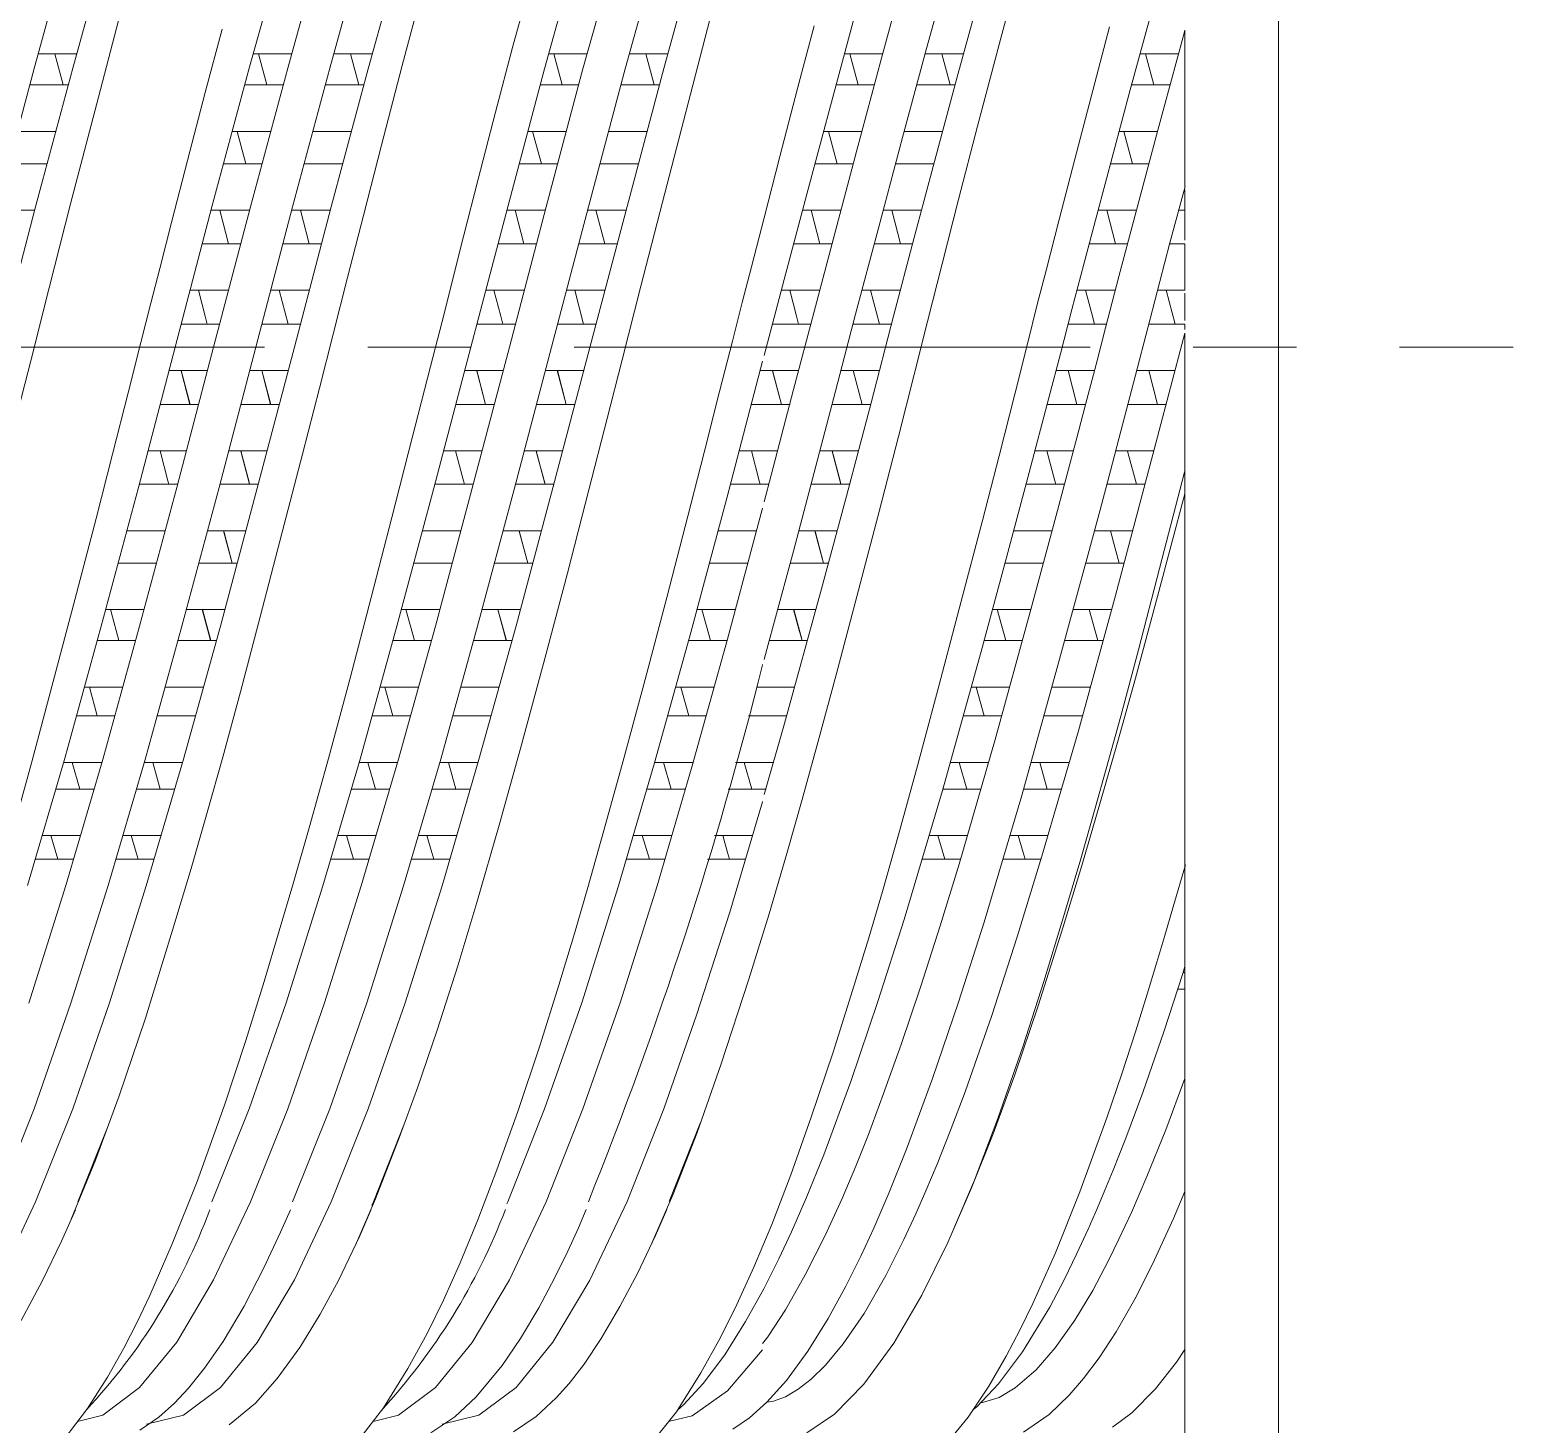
# Model space of a CAD drawing. Header units: millimetres. Extents: x 4229 to 8429, y -1187 to 1783.
# Drawn here: x 6503.78 to 6539.72, y -443.51 to -409.73 of the extents above; entities that cross this region are included whole.
import ezdxf

# ---------------------------------------------------------------- set-up
doc = ezdxf.new("R2010")
doc.units = ezdxf.units.MM
doc.linetypes.add('CENTER', pattern=[2, 1.25, -0.25, 0.25, -0.25])

msp = doc.modelspace()

# ---------------------------------------------------------------- linework, layer by layer
at = {"lineweight": 5}
for p, q in [((6534.037, -341.012), (6534.037, -428.641)), ((6534.037, -428.641), (6534.037, -483.714))]:
    msp.add_line(p, q, dxfattribs=at)
at = {"linetype": 'Continuous', "lineweight": 5}
for p, q in [((6525.505, -410.189), (6526.378, -407.06)), ((6504.78, -407.443), (6503.888, -410.67)), ((6505.715, -407.438), (6504.823, -410.665)), ((6509.991, -407.438), (6509.1, -410.665)), ((6510.922, -407.438), (6510.031, -410.665)), ((6511.945, -407.438), (6511.054, -410.665)), ((6512.88, -407.434), (6511.977, -410.674)), ((6517.157, -407.434), (6516.254, -410.674)), ((6518.088, -407.434), (6517.185, -410.674)), ((6519.111, -407.434), (6518.208, -410.674)), ((6515.481, -410.164), (6516.12, -407.808)), ((6519.935, -407.792), (6519.143, -410.67)), ((6525.019, -408.223), (6524.416, -410.421)), ((6527.822, -407.998), (6527.264, -410.091)), ((6513.363, -408.493), (6512.801, -410.599)), ((6526.895, -408.525), (6526.268, -410.812)), ((6523.235, -411.365), (6523.822, -409.197)), ((6505.933, -409.509), (6505.395, -411.549)), ((6508.035, -411.254), (6508.442, -409.721)), ((6520.258, -409.484), (6519.731, -411.509)), ((6522.385, -411.156), (6522.782, -409.639)), ((6529.534, -411.202), (6529.944, -409.66)), ((6530.445, -411.184), (6530.919, -409.452)), ((6531.768, -409.741), (6531.724, -409.902)), ((6531.768, -413.526), (6531.768, -409.738)), ((6527.264, -410.091), (6526.744, -412.07)), ((6531.724, -409.902), (6531.11, -412.161)), ((6503.982, -410.318), (6504.915, -410.318)), ((6504.389, -410.318), (6504.593, -411.068)), ((6509.19, -410.318), (6510.117, -410.318)), ((6509.525, -411.068), (6509.32, -410.318)), ((6511.142, -410.318), (6512.075, -410.318)), ((6511.549, -410.318), (6511.753, -411.068)), ((6515.067, -411.731), (6515.481, -410.164)), ((6516.35, -410.318), (6517.276, -410.318)), ((6516.684, -411.068), (6516.479, -410.318)), ((6518.302, -410.318), (6519.235, -410.318)), ((6518.709, -410.318), (6518.912, -411.068)), ((6523.518, -410.318), (6524.444, -410.318)), ((6523.853, -411.068), (6523.647, -410.318)), ((6524.416, -410.421), (6523.812, -412.683)), ((6524.928, -412.34), (6525.505, -410.189)), ((6525.47, -410.318), (6526.403, -410.318)), ((6525.877, -410.318), (6526.081, -411.068)), ((6530.682, -410.318), (6531.611, -410.318)), ((6531.015, -411.068), (6530.81, -410.318)), ((6503.888, -410.67), (6502.997, -414.012)), ((6504.823, -410.665), (6503.92, -414.022)), ((6509.1, -410.665), (6508.197, -414.022)), ((6510.031, -410.665), (6509.128, -414.022)), ((6511.054, -410.665), (6510.151, -414.022)), ((6511.977, -410.674), (6511.086, -414.017)), ((6512.801, -410.599), (6512.3, -412.523)), ((6516.254, -410.674), (6515.363, -414.017)), ((6517.185, -410.674), (6516.294, -414.017)), ((6518.208, -410.674), (6517.317, -414.017)), ((6519.143, -410.67), (6518.252, -414.012)), ((6526.268, -410.812), (6525.698, -412.924)), ((6504.711, -411.068), (6503.781, -411.068)), ((6509.916, -411.068), (6508.987, -411.068)), ((6511.871, -411.068), (6510.941, -411.068)), ((6517.075, -411.068), (6516.147, -411.068)), ((6519.03, -411.068), (6518.101, -411.068)), ((6521.957, -412.8), (6522.385, -411.156)), ((6524.244, -411.068), (6523.315, -411.068)), ((6526.199, -411.068), (6525.269, -411.068)), ((6529.098, -412.863), (6529.534, -411.202)), ((6530.035, -412.703), (6530.445, -411.184)), ((6531.407, -411.068), (6530.477, -411.068)), ((6505.395, -411.549), (6504.771, -413.952)), ((6507.603, -412.902), (6508.035, -411.254)), ((6519.731, -411.509), (6519.112, -413.906)), ((6522.641, -413.59), (6523.235, -411.365)), ((6514.648, -413.349), (6515.067, -411.731)), ((6503.479, -412.193), (6504.407, -412.193)), ((6508.686, -412.193), (6509.615, -412.193)), ((6508.804, -412.193), (6509.017, -412.978)), ((6510.64, -412.193), (6511.567, -412.193)), ((6515.845, -412.193), (6516.775, -412.193)), ((6515.963, -412.193), (6516.176, -412.978)), ((6517.799, -412.193), (6518.727, -412.193)), ((6523.014, -412.193), (6523.943, -412.193)), ((6523.132, -412.193), (6523.344, -412.978)), ((6524.967, -412.193), (6525.895, -412.193)), ((6526.744, -412.07), (6526.285, -413.844)), ((6530.173, -412.193), (6531.102, -412.193)), ((6530.292, -412.193), (6530.501, -412.978)), ((6531.11, -412.161), (6530.592, -414.102)), ((6512.3, -412.523), (6511.866, -414.229)), ((6524.342, -414.541), (6524.928, -412.34)), ((6504.195, -412.978), (6503.27, -412.978)), ((6507.224, -414.365), (6507.603, -412.902)), ((6509.406, -412.978), (6508.476, -412.978)), ((6511.356, -412.978), (6510.431, -412.978)), ((6516.565, -412.978), (6515.636, -412.978)), ((6518.515, -412.978), (6517.59, -412.978)), ((6521.572, -414.291), (6521.957, -412.8)), ((6523.734, -412.978), (6522.804, -412.978)), ((6523.812, -412.683), (6523.261, -414.758)), ((6525.684, -412.978), (6524.758, -412.978)), ((6525.698, -412.924), (6525.2, -414.796)), ((6528.712, -414.356), (6529.098, -412.863)), ((6529.63, -414.22), (6530.035, -412.703)), ((6530.892, -412.978), (6529.961, -412.978)), ((6531.768, -412.978), (6531.768, -413.415)), ((6514.302, -414.709), (6514.648, -413.349)), ((6522.061, -415.777), (6522.641, -413.59)), ((6531.405, -414.896), (6531.77, -413.526)), ((6531.768, -413.612), (6531.768, -414.104)), ((6503.92, -414.022), (6503.029, -417.422)), ((6504.771, -413.952), (6504.252, -415.982)), ((6508.197, -414.022), (6507.306, -417.422)), ((6509.128, -414.022), (6508.237, -417.422)), ((6510.151, -414.022), (6509.26, -417.422)), ((6511.086, -414.017), (6510.195, -417.417)), ((6515.363, -414.017), (6514.471, -417.417)), ((6516.294, -414.017), (6515.402, -417.417)), ((6517.317, -414.017), (6516.425, -417.417)), ((6518.252, -414.012), (6517.349, -417.427)), ((6519.112, -413.906), (6518.588, -415.943)), ((6526.285, -413.844), (6525.885, -415.401)), ((6502.971, -414.104), (6503.896, -414.104)), ((6506.93, -415.513), (6507.224, -414.365)), ((6508.177, -414.104), (6509.107, -414.104)), ((6508.595, -414.913), (6508.384, -414.104)), ((6510.131, -414.104), (6511.057, -414.104)), ((6510.553, -414.913), (6510.34, -414.104)), ((6511.866, -414.229), (6511.483, -415.734)), ((6515.336, -414.104), (6516.266, -414.104)), ((6515.754, -414.913), (6515.543, -414.104)), ((6517.29, -414.104), (6518.216, -414.104)), ((6517.712, -414.913), (6517.499, -414.104)), ((6521.268, -415.471), (6521.572, -414.291)), ((6522.505, -414.104), (6523.435, -414.104)), ((6522.923, -414.913), (6522.711, -414.104)), ((6524.459, -414.104), (6525.385, -414.104)), ((6524.881, -414.913), (6524.667, -414.104)), ((6528.411, -415.529), (6528.712, -414.356)), ((6529.317, -415.407), (6529.63, -414.22)), ((6529.661, -414.104), (6530.591, -414.104)), ((6530.089, -414.913), (6529.875, -414.104)), ((6530.592, -414.102), (6530.169, -415.707)), ((6531.616, -414.104), (6531.768, -414.104)), ((6531.768, -414.83), (6531.768, -414.104)), ((6531.768, -414.179), (6531.768, -414.425)), ((6514.034, -415.763), (6514.302, -414.709)), ((6523.261, -414.758), (6522.777, -416.589)), ((6523.791, -416.624), (6524.342, -414.541)), ((6525.2, -414.796), (6524.709, -416.673)), ((6508.893, -414.913), (6507.962, -414.913)), ((6510.842, -414.913), (6509.916, -414.913)), ((6516.052, -414.913), (6515.121, -414.913)), ((6518.001, -414.913), (6517.075, -414.913)), ((6523.22, -414.913), (6522.29, -414.913)), ((6525.17, -414.913), (6524.244, -414.913)), ((6530.378, -414.913), (6529.447, -414.913)), ((6530.915, -416.767), (6531.405, -414.896)), ((6531.768, -414.913), (6531.401, -414.913)), ((6531.768, -414.913), (6531.768, -416.038)), ((6506.715, -416.358), (6506.93, -415.513)), ((6521.045, -416.338), (6521.268, -415.471)), ((6525.885, -415.401), (6525.53, -416.802)), ((6529.03, -416.504), (6529.317, -415.407)), ((6511.483, -415.734), (6511.134, -417.103)), ((6513.826, -416.578), (6514.034, -415.763)), ((6521.574, -417.621), (6522.061, -415.777)), ((6528.192, -416.389), (6528.411, -415.529)), ((6530.169, -415.707), (6529.845, -416.948)), ((6504.252, -415.982), (6503.806, -417.751)), ((6507.664, -416.038), (6508.595, -416.038)), ((6507.867, -416.038), (6508.032, -416.671)), ((6509.618, -416.038), (6510.547, -416.038)), ((6509.826, -416.038), (6510.04, -416.859)), ((6514.823, -416.038), (6515.754, -416.038)), ((6515.026, -416.038), (6515.191, -416.671)), ((6516.778, -416.038), (6517.707, -416.038)), ((6516.985, -416.038), (6517.199, -416.859)), ((6518.588, -415.943), (6518.133, -417.723)), ((6521.992, -416.038), (6522.923, -416.038)), ((6522.194, -416.038), (6522.36, -416.671)), ((6523.946, -416.038), (6524.875, -416.038)), ((6524.153, -416.038), (6524.368, -416.859)), ((6529.151, -416.038), (6530.082, -416.038)), ((6529.362, -416.038), (6529.504, -416.584)), ((6531.106, -416.038), (6531.768, -416.038)), ((6531.314, -416.038), (6531.53, -416.859)), ((6531.768, -416.776), (6531.768, -416.114)), ((6506.475, -417.306), (6506.715, -416.358)), ((6513.491, -417.888), (6513.826, -416.578)), ((6520.804, -417.277), (6521.045, -416.338)), ((6522.777, -416.589), (6522.288, -418.449)), ((6527.953, -417.336), (6528.192, -416.389)), ((6528.75, -417.583), (6529.03, -416.504)), ((6529.504, -416.584), (6529.576, -416.859)), ((6508.378, -416.859), (6507.448, -416.859)), ((6508.032, -416.671), (6508.082, -416.859)), ((6510.333, -416.859), (6509.402, -416.859)), ((6515.538, -416.859), (6514.607, -416.859)), ((6515.191, -416.671), (6515.241, -416.859)), ((6517.492, -416.859), (6516.561, -416.859)), ((6522.706, -416.859), (6521.775, -416.859)), ((6522.36, -416.671), (6522.41, -416.859)), ((6523.3, -418.489), (6523.791, -416.624)), ((6524.66, -416.859), (6523.729, -416.859)), ((6524.709, -416.673), (6524.164, -418.771)), ((6525.53, -416.802), (6525.207, -418.086)), ((6529.868, -416.859), (6528.937, -416.859)), ((6529.845, -416.948), (6529.614, -417.84)), ((6530.521, -418.284), (6530.915, -416.767)), ((6531.768, -416.859), (6530.891, -416.859)), ((6531.768, -416.859), (6531.768, -416.991)), ((6506.167, -418.53), (6506.475, -417.306)), ((6511.134, -417.103), (6510.798, -418.417)), ((6520.494, -418.493), (6520.804, -417.277)), ((6531.736, -417.204), (6531.106, -419.593)), ((6531.768, -417.083), (6531.736, -417.204)), ((6531.768, -420.953), (6531.768, -417.082)), ((6507.306, -417.422), (6506.414, -420.823)), ((6508.237, -417.422), (6507.345, -420.823)), ((6509.26, -417.422), (6508.368, -420.823)), ((6510.195, -417.417), (6509.292, -420.832)), ((6514.471, -417.417), (6513.568, -420.832)), ((6515.402, -417.417), (6514.499, -420.832)), ((6516.425, -417.417), (6515.522, -420.832)), ((6517.349, -417.427), (6516.457, -420.828)), ((6527.644, -418.562), (6527.953, -417.336)), ((6528.473, -418.645), (6528.75, -417.583)), ((6503.806, -417.751), (6503.439, -419.196)), ((6507.159, -417.985), (6508.09, -417.985)), ((6507.209, -417.762), (6507.209, -417.76)), ((6507.209, -417.985), (6508.082, -417.985)), ((6507.459, -418.028), (6507.447, -417.985)), ((6507.666, -418.806), (6507.451, -417.985)), ((6507.664, -418.806), (6507.459, -418.028)), ((6509.105, -417.985), (6510.04, -417.985)), ((6509.113, -417.985), (6510.044, -417.985)), ((6509.618, -418.806), (6509.401, -417.985)), ((6509.62, -418.806), (6509.405, -417.985)), ((6513.047, -419.62), (6513.491, -417.888)), ((6514.318, -417.985), (6515.249, -417.985)), ((6514.369, -417.762), (6514.369, -417.76)), ((6514.369, -417.985), (6515.241, -417.985)), ((6514.618, -418.028), (6514.606, -417.985)), ((6514.825, -418.806), (6514.61, -417.985)), ((6514.823, -418.806), (6514.618, -418.028)), ((6516.265, -417.985), (6517.199, -417.985)), ((6516.272, -417.985), (6517.203, -417.985)), ((6516.778, -418.806), (6516.561, -417.985)), ((6516.779, -418.806), (6516.565, -417.985)), ((6518.133, -417.723), (6517.769, -419.146)), ((6521.537, -417.762), (6520.669, -421.075)), ((6521.487, -417.985), (6522.418, -417.985)), ((6521.537, -417.762), (6521.537, -417.76)), ((6521.537, -417.985), (6522.41, -417.985)), ((6521.786, -418.028), (6521.775, -417.985)), ((6521.993, -418.806), (6521.779, -417.985)), ((6521.992, -418.806), (6521.786, -418.028)), ((6523.433, -417.985), (6524.368, -417.985)), ((6523.441, -417.985), (6524.372, -417.985)), ((6523.946, -418.806), (6523.729, -417.985)), ((6523.947, -418.806), (6523.733, -417.985)), ((6528.645, -417.985), (6529.576, -417.985)), ((6529.152, -418.806), (6528.937, -417.985)), ((6529.614, -417.84), (6529.392, -418.691)), ((6530.599, -417.985), (6531.53, -417.985)), ((6531.106, -418.806), (6530.891, -417.985)), ((6525.207, -418.086), (6524.825, -419.586)), ((6530.216, -419.452), (6530.521, -418.284)), ((6505.789, -420.012), (6506.167, -418.53)), ((6510.798, -418.417), (6510.389, -420.009)), ((6520.119, -419.968), (6520.494, -418.493)), ((6522.288, -418.449), (6521.746, -420.517)), ((6522.825, -420.305), (6523.3, -418.489)), ((6527.264, -420.053), (6527.644, -418.562)), ((6527.996, -420.46), (6528.473, -418.645)), ((6529.392, -418.691), (6529.15, -419.613)), ((6507.876, -418.806), (6506.945, -418.806)), ((6507.866, -418.806), (6507.209, -418.806)), ((6509.827, -418.806), (6508.89, -418.806)), ((6509.828, -418.806), (6508.899, -418.806)), ((6515.035, -418.806), (6514.104, -418.806)), ((6515.026, -418.806), (6514.369, -418.806)), ((6516.986, -418.806), (6516.049, -418.806)), ((6516.987, -418.806), (6516.058, -418.806)), ((6522.204, -418.806), (6521.273, -418.806)), ((6522.194, -418.806), (6521.537, -418.806)), ((6524.154, -418.806), (6523.217, -418.806)), ((6524.155, -418.806), (6523.227, -418.806)), ((6524.164, -418.771), (6523.567, -421.032)), ((6529.362, -418.806), (6528.431, -418.806)), ((6531.313, -418.806), (6530.385, -418.806)), ((6517.769, -419.146), (6517.329, -420.875)), ((6529.962, -420.416), (6530.216, -419.452)), ((6512.552, -421.543), (6513.047, -419.62)), ((6524.825, -419.586), (6524.359, -421.399)), ((6529.15, -419.613), (6528.618, -421.62)), ((6531.106, -419.593), (6530.556, -421.664)), ((6505.389, -421.567), (6505.789, -420.012)), ((6506.649, -419.932), (6507.58, -419.932)), ((6506.938, -419.932), (6507.129, -420.655)), ((6507.209, -419.932), (6507.572, -419.932)), ((6508.595, -419.932), (6509.53, -419.932)), ((6508.604, -419.932), (6509.53, -419.932)), ((6508.892, -419.932), (6508.902, -419.971)), ((6508.893, -419.932), (6509.094, -420.69)), ((6508.902, -419.971), (6509.107, -420.741)), ((6510.389, -420.009), (6509.899, -421.903)), ((6513.808, -419.932), (6514.739, -419.932)), ((6514.097, -419.932), (6514.288, -420.655)), ((6514.369, -419.932), (6514.731, -419.932)), ((6515.754, -419.932), (6516.689, -419.932)), ((6515.763, -419.932), (6516.689, -419.932)), ((6516.051, -419.932), (6516.061, -419.971)), ((6516.052, -419.932), (6516.253, -420.69)), ((6516.061, -419.971), (6516.266, -420.741)), ((6519.726, -421.516), (6520.119, -419.968)), ((6520.977, -419.932), (6521.908, -419.932)), ((6521.265, -419.932), (6521.456, -420.655)), ((6521.537, -419.932), (6521.899, -419.932)), ((6522.923, -419.932), (6523.857, -419.932)), ((6522.931, -419.932), (6523.858, -419.932)), ((6523.219, -419.932), (6523.23, -419.971)), ((6523.221, -419.932), (6523.421, -420.69)), ((6523.23, -419.971), (6523.434, -420.741)), ((6526.861, -421.621), (6527.264, -420.053)), ((6528.135, -419.932), (6529.066, -419.932)), ((6528.424, -419.932), (6528.615, -420.655)), ((6530.09, -419.932), (6531.016, -419.932)), ((6530.378, -419.932), (6530.388, -419.971)), ((6530.388, -419.971), (6530.593, -420.741)), ((6521.746, -420.517), (6521.573, -421.167)), ((6522.285, -422.361), (6522.825, -420.305)), ((6527.447, -422.518), (6527.996, -420.46)), ((6529.712, -421.359), (6529.962, -420.416)), ((6531.761, -420.447), (6531.156, -422.785)), ((6531.768, -420.421), (6531.761, -420.447)), ((6531.768, -420.422), (6531.768, -430.005)), ((6506.414, -420.823), (6505.511, -424.179)), ((6507.365, -420.741), (6506.435, -420.741)), ((6507.345, -420.823), (6506.442, -424.179)), ((6507.129, -420.655), (6507.152, -420.741)), ((6507.359, -420.741), (6507.209, -420.741)), ((6508.368, -420.823), (6507.465, -424.179)), ((6509.316, -420.741), (6508.383, -420.741)), ((6509.315, -420.741), (6508.39, -420.741)), ((6509.292, -420.832), (6508.4, -424.175)), ((6509.094, -420.69), (6509.107, -420.741)), ((6513.568, -420.832), (6512.677, -424.175)), ((6514.524, -420.741), (6513.595, -420.741)), ((6514.499, -420.832), (6513.608, -424.175)), ((6514.288, -420.655), (6514.311, -420.741)), ((6514.518, -420.741), (6514.369, -420.741)), ((6515.522, -420.832), (6514.631, -424.175)), ((6516.475, -420.741), (6515.542, -420.741)), ((6516.474, -420.741), (6515.549, -420.741)), ((6516.457, -420.828), (6515.566, -424.17)), ((6516.253, -420.69), (6516.266, -420.741)), ((6517.329, -420.875), (6516.81, -422.896)), ((6521.693, -420.741), (6520.763, -420.741)), ((6521.456, -420.655), (6521.479, -420.741)), ((6521.686, -420.741), (6521.537, -420.741)), ((6523.644, -420.741), (6522.71, -420.741)), ((6523.643, -420.741), (6522.717, -420.741)), ((6523.421, -420.69), (6523.435, -420.741)), ((6528.851, -420.741), (6527.921, -420.741)), ((6528.615, -420.655), (6528.637, -420.741)), ((6530.801, -420.741), (6529.876, -420.741)), ((6520.669, -421.075), (6519.798, -424.332)), ((6523.567, -421.032), (6522.965, -423.275)), ((6531.101, -423.459), (6531.763, -420.972)), ((6531.763, -420.972), (6531.769, -420.952)), ((6504.876, -423.537), (6505.389, -421.567)), ((6507.209, -421.316), (6507.209, -421.316)), ((6512.05, -423.488), (6512.552, -421.543)), ((6514.369, -421.316), (6514.369, -421.316)), ((6519.219, -423.482), (6519.726, -421.516)), ((6521.537, -421.316), (6520.686, -424.49)), ((6521.537, -421.316), (6521.537, -421.316)), ((6524.359, -421.399), (6523.819, -423.461)), ((6526.343, -423.606), (6526.861, -421.621)), ((6528.618, -421.62), (6528.038, -423.772)), ((6529.423, -422.438), (6529.712, -421.359)), ((6506.135, -421.866), (6507.066, -421.866)), ((6508.087, -421.866), (6509.015, -421.866)), ((6508.09, -421.866), (6509.016, -421.866)), ((6508.582, -422.263), (6508.476, -421.866)), ((6508.488, -421.911), (6508.476, -421.866)), ((6508.686, -422.651), (6508.488, -421.911)), ((6509.899, -421.903), (6509.366, -423.953)), ((6513.294, -421.866), (6514.225, -421.866)), ((6515.246, -421.866), (6516.175, -421.866)), ((6515.249, -421.866), (6516.175, -421.866)), ((6515.647, -421.911), (6515.635, -421.866)), ((6515.741, -422.263), (6515.635, -421.866)), ((6515.845, -422.651), (6515.647, -421.911)), ((6520.463, -421.866), (6521.393, -421.866)), ((6522.415, -421.866), (6523.343, -421.866)), ((6522.418, -421.866), (6523.343, -421.866)), ((6522.909, -422.263), (6522.803, -421.866)), ((6522.816, -421.911), (6522.804, -421.866)), ((6523.014, -422.651), (6522.816, -421.911)), ((6527.621, -421.866), (6528.552, -421.866)), ((6529.576, -421.866), (6530.502, -421.866)), ((6530.068, -422.263), (6529.962, -421.866)), ((6530.556, -421.664), (6530.083, -423.434)), ((6508.687, -422.651), (6508.582, -422.263)), ((6515.846, -422.651), (6515.741, -422.263)), ((6523.015, -422.651), (6522.909, -422.263)), ((6530.173, -422.651), (6530.068, -422.263)), ((6506.854, -422.651), (6505.925, -422.651)), ((6508.805, -422.651), (6507.879, -422.651)), ((6508.806, -422.651), (6507.88, -422.651)), ((6514.013, -422.651), (6513.084, -422.651)), ((6515.964, -422.651), (6515.038, -422.651)), ((6515.965, -422.651), (6515.039, -422.651)), ((6521.182, -422.651), (6520.253, -422.651)), ((6521.673, -424.626), (6522.285, -422.361)), ((6523.132, -422.651), (6522.206, -422.651)), ((6523.134, -422.651), (6522.207, -422.651)), ((6526.83, -424.796), (6527.447, -422.518)), ((6528.34, -422.651), (6527.411, -422.651)), ((6529.096, -423.649), (6529.423, -422.438)), ((6530.292, -422.651), (6529.365, -422.651)), ((6516.81, -422.896), (6516.287, -424.875)), ((6531.156, -422.785), (6530.644, -424.748)), ((6522.965, -423.275), (6522.07, -426.535)), ((6504.352, -425.52), (6504.876, -423.537)), ((6505.62, -423.777), (6506.55, -423.777)), ((6505.753, -423.835), (6505.738, -423.777)), ((6507.575, -423.777), (6508.499, -423.777)), ((6507.576, -423.777), (6508.504, -423.777)), ((6507.962, -423.777), (6508.089, -424.254)), ((6507.966, -423.777), (6508.171, -424.526)), ((6511.541, -425.44), (6512.05, -423.488)), ((6512.779, -423.777), (6513.71, -423.777)), ((6512.912, -423.835), (6512.897, -423.777)), ((6514.734, -423.777), (6515.658, -423.777)), ((6514.735, -423.777), (6515.663, -423.777)), ((6515.121, -423.777), (6515.248, -424.254)), ((6515.125, -423.777), (6515.33, -424.526)), ((6518.693, -425.471), (6519.219, -423.482)), ((6519.948, -423.777), (6520.878, -423.777)), ((6520.081, -423.835), (6520.065, -423.777)), ((6521.903, -423.777), (6522.831, -423.777)), ((6521.903, -423.777), (6522.827, -423.777)), ((6522.289, -423.777), (6522.417, -424.254)), ((6522.294, -423.777), (6522.498, -424.526)), ((6523.819, -423.461), (6523.315, -425.357)), ((6525.816, -425.603), (6526.343, -423.606)), ((6527.106, -423.777), (6528.036, -423.777)), ((6528.038, -423.772), (6527.168, -426.927)), ((6527.239, -423.835), (6527.224, -423.777)), ((6528.733, -424.981), (6529.096, -423.649)), ((6529.061, -423.777), (6529.989, -423.777)), ((6530.083, -423.434), (6529.187, -426.712)), ((6529.452, -423.777), (6529.656, -424.526)), ((6530.567, -425.441), (6531.101, -423.459)), ((6505.943, -424.526), (6505.753, -423.835)), ((6509.366, -423.953), (6508.887, -425.772)), ((6513.102, -424.526), (6512.912, -423.835)), ((6520.271, -424.526), (6520.081, -423.835)), ((6527.429, -424.526), (6527.239, -423.835)), ((6505.511, -424.179), (6504.62, -427.406)), ((6506.442, -424.179), (6505.551, -427.406)), ((6507.465, -424.179), (6506.574, -427.406)), ((6508.4, -424.175), (6507.509, -427.402)), ((6508.089, -424.254), (6508.163, -424.526)), ((6512.677, -424.175), (6511.786, -427.402)), ((6513.608, -424.175), (6512.717, -427.402)), ((6514.631, -424.175), (6513.74, -427.402)), ((6515.566, -424.17), (6514.663, -427.411)), ((6515.248, -424.254), (6515.323, -424.526)), ((6519.798, -424.332), (6518.918, -427.488)), ((6520.686, -424.49), (6519.827, -427.564)), ((6522.417, -424.254), (6522.491, -424.526)), ((6506.344, -424.526), (6505.417, -424.526)), ((6508.299, -424.526), (6507.371, -424.526)), ((6508.293, -424.526), (6507.373, -424.526)), ((6513.503, -424.526), (6512.576, -424.526)), ((6515.458, -424.526), (6514.53, -424.526)), ((6515.453, -424.526), (6514.532, -424.526)), ((6520.671, -424.526), (6519.745, -424.526)), ((6521.573, -424.988), (6521.673, -424.626)), ((6522.626, -424.526), (6521.699, -424.526)), ((6522.621, -424.526), (6521.7, -424.526)), ((6525.897, -428.156), (6526.83, -424.796)), ((6527.83, -424.526), (6526.903, -424.526)), ((6529.785, -424.526), (6528.857, -424.526)), ((6530.644, -424.748), (6530.213, -426.361)), ((6507.209, -425.117), (6507.209, -425.107)), ((6514.369, -425.117), (6514.369, -425.107)), ((6516.287, -424.875), (6515.672, -427.139)), ((6521.537, -425.117), (6521.537, -425.107)), ((6527.815, -428.282), (6528.733, -424.981)), ((6503.831, -427.465), (6504.352, -425.52)), ((6511.02, -427.38), (6511.541, -425.44)), ((6518.161, -427.437), (6518.693, -425.471)), ((6523.315, -425.357), (6522.874, -426.993)), ((6530.136, -426.994), (6530.567, -425.441)), ((6505.106, -425.652), (6506.033, -425.652)), ((6505.227, -425.652), (6505.419, -426.354)), ((6507.061, -425.652), (6507.991, -425.652)), ((6507.209, -425.652), (6507.984, -425.652)), ((6508.887, -425.772), (6508.457, -427.349)), ((6512.265, -425.652), (6513.193, -425.652)), ((6512.386, -425.652), (6512.579, -426.354)), ((6514.22, -425.652), (6515.15, -425.652)), ((6514.369, -425.652), (6515.144, -425.652)), ((6519.434, -425.652), (6520.361, -425.652)), ((6519.555, -425.652), (6519.747, -426.354)), ((6521.388, -425.652), (6522.319, -425.652)), ((6521.537, -425.652), (6522.312, -425.652)), ((6525.291, -427.559), (6525.816, -425.603)), ((6526.592, -425.652), (6527.519, -425.652)), ((6526.713, -425.652), (6526.905, -426.354)), ((6528.547, -425.652), (6529.477, -425.652)), ((6505.84, -426.354), (6504.911, -426.354)), ((6507.799, -426.354), (6506.865, -426.354)), ((6507.791, -426.354), (6507.209, -426.354)), ((6512.999, -426.354), (6512.07, -426.354)), ((6514.958, -426.354), (6514.025, -426.354)), ((6514.951, -426.354), (6514.369, -426.354)), ((6520.168, -426.354), (6519.239, -426.354)), ((6522.127, -426.354), (6521.193, -426.354)), ((6522.119, -426.354), (6521.537, -426.354)), ((6522.07, -426.535), (6521.576, -428.256)), ((6527.326, -426.354), (6526.397, -426.354)), ((6529.285, -426.354), (6528.351, -426.354)), ((6530.213, -426.361), (6529.863, -427.637)), ((6522.874, -426.993), (6522.493, -428.38)), ((6527.168, -426.927), (6526.296, -429.944)), ((6529.187, -426.712), (6528.304, -429.75)), ((6529.71, -428.483), (6530.136, -426.994)), ((6508.457, -427.349), (6508.081, -428.69)), ((6515.672, -427.139), (6515.151, -428.998)), ((6503.372, -429.135), (6503.831, -427.465)), ((6504.62, -427.406), (6503.728, -430.463)), ((6504.599, -427.48), (6505.522, -427.48)), ((6505.551, -427.406), (6504.659, -430.463)), ((6504.997, -428.123), (6504.811, -427.48)), ((6506.574, -427.406), (6505.683, -430.463)), ((6506.552, -427.48), (6507.478, -427.48)), ((6507.509, -427.402), (6506.606, -430.471)), ((6506.945, -428.123), (6506.764, -427.48)), ((6507.209, -427.48), (6507.471, -427.48)), ((6510.551, -429.065), (6511.02, -427.38)), ((6511.786, -427.402), (6510.883, -430.471)), ((6511.758, -427.48), (6512.681, -427.48)), ((6512.717, -427.402), (6511.814, -430.471)), ((6512.156, -428.123), (6511.97, -427.48)), ((6513.74, -427.402), (6512.837, -430.471)), ((6513.711, -427.48), (6514.637, -427.48)), ((6514.663, -427.411), (6513.772, -430.467)), ((6514.104, -428.123), (6513.923, -427.48)), ((6514.369, -427.48), (6514.63, -427.48)), ((6517.691, -429.132), (6518.161, -427.437)), ((6518.918, -427.488), (6518.048, -430.467)), ((6518.926, -427.48), (6519.85, -427.48)), ((6519.827, -427.564), (6518.979, -430.467)), ((6519.324, -428.123), (6519.139, -427.48)), ((6520.88, -427.48), (6521.806, -427.48)), ((6521.272, -428.123), (6521.091, -427.48)), ((6521.537, -427.48), (6521.799, -427.48)), ((6524.83, -429.234), (6525.291, -427.559)), ((6526.085, -427.48), (6527.008, -427.48)), ((6526.482, -428.123), (6526.297, -427.48)), ((6528.038, -427.48), (6528.964, -427.48)), ((6528.43, -428.123), (6528.249, -427.48)), ((6529.863, -427.637), (6529.596, -428.587)), ((6505.336, -428.123), (6504.42, -428.123)), ((6507.291, -428.123), (6506.373, -428.123)), ((6507.287, -428.123), (6507.209, -428.123)), ((6507.209, -428.425), (6507.209, -428.434)), ((6512.496, -428.123), (6511.579, -428.123)), ((6514.45, -428.123), (6513.532, -428.123)), ((6514.446, -428.123), (6514.369, -428.123)), ((6514.369, -428.425), (6514.369, -428.434)), ((6519.664, -428.123), (6518.748, -428.123)), ((6521.619, -428.123), (6520.701, -428.123)), ((6521.537, -428.434), (6520.739, -431.11)), ((6521.614, -428.123), (6521.537, -428.123)), ((6521.537, -428.425), (6521.537, -428.434)), ((6522.493, -428.38), (6522.123, -429.686)), ((6524.969, -431.28), (6525.897, -428.156)), ((6526.822, -428.123), (6525.906, -428.123)), ((6526.902, -431.351), (6527.815, -428.282)), ((6528.777, -428.123), (6527.859, -428.123)), ((6508.081, -428.69), (6507.69, -430.046)), ((6529.596, -428.587), (6529.244, -429.812)), ((6529.269, -429.976), (6529.71, -428.483)), ((6510.156, -430.446), (6510.551, -429.065)), ((6515.151, -428.998), (6514.61, -430.876)), ((6517.3, -430.511), (6517.691, -429.132)), ((6531.768, -429.043), (6531.768, -432.425)), ((6504.087, -429.249), (6505.011, -429.249)), ((6504.295, -429.249), (6504.466, -429.823)), ((6506.041, -429.249), (6506.964, -429.249)), ((6506.242, -429.249), (6506.36, -429.663)), ((6511.246, -429.249), (6512.17, -429.249)), ((6511.454, -429.249), (6511.625, -429.823)), ((6513.201, -429.249), (6514.123, -429.249)), ((6513.401, -429.249), (6513.52, -429.663)), ((6518.414, -429.249), (6519.339, -429.249)), ((6518.622, -429.249), (6518.793, -429.823)), ((6520.369, -429.249), (6521.292, -429.249)), ((6520.57, -429.249), (6520.688, -429.663)), ((6524.439, -430.603), (6524.83, -429.234)), ((6525.572, -429.249), (6526.497, -429.249)), ((6525.78, -429.249), (6525.952, -429.823)), ((6527.527, -429.249), (6528.45, -429.249)), ((6527.728, -429.249), (6527.846, -429.663)), ((6504.845, -429.823), (6503.916, -429.823)), ((6506.796, -429.823), (6505.87, -429.823)), ((6506.36, -429.663), (6506.409, -429.823)), ((6512.005, -429.823), (6511.075, -429.823)), ((6513.955, -429.823), (6513.03, -429.823)), ((6513.52, -429.663), (6513.568, -429.823)), ((6519.173, -429.823), (6518.244, -429.823)), ((6521.123, -429.823), (6520.198, -429.823)), ((6520.688, -429.663), (6520.736, -429.823)), ((6522.123, -429.686), (6521.693, -431.145)), ((6526.331, -429.823), (6525.402, -429.823)), ((6528.282, -429.823), (6527.356, -429.823)), ((6528.304, -429.75), (6527.704, -431.702)), ((6527.846, -429.663), (6527.895, -429.823)), ((6529.244, -429.812), (6528.827, -431.222)), ((6507.69, -430.046), (6507.244, -431.544)), ((6526.296, -429.944), (6525.839, -431.434)), ((6528.817, -431.461), (6529.269, -429.976)), ((6531.485, -430.981), (6531.782, -429.96)), ((6531.768, -445.131), (6531.768, -429.903)), ((6504.659, -430.463), (6503.757, -433.308)), ((6505.683, -430.463), (6504.78, -433.308)), ((6506.606, -430.471), (6505.715, -433.305)), ((6509.828, -431.562), (6510.156, -430.446)), ((6510.883, -430.471), (6509.991, -433.305)), ((6511.814, -430.471), (6510.922, -433.305)), ((6512.837, -430.471), (6511.945, -433.305)), ((6513.772, -430.467), (6512.88, -433.301)), ((6516.976, -431.627), (6517.3, -430.511)), ((6518.048, -430.467), (6517.157, -433.301)), ((6518.979, -430.467), (6518.088, -433.301)), ((6524.107, -431.728), (6524.439, -430.603)), ((6514.61, -430.876), (6514.149, -432.404)), ((6520.739, -431.11), (6519.935, -433.605)), ((6521.693, -431.145), (6521.205, -432.731)), ((6524.332, -433.274), (6524.969, -431.28)), ((6528.827, -431.222), (6528.348, -432.786)), ((6531.282, -431.67), (6531.485, -430.981)), ((6507.244, -431.544), (6506.582, -433.673)), ((6509.459, -432.788), (6509.828, -431.562)), ((6516.599, -432.878), (6516.976, -431.627)), ((6525.839, -431.434), (6525.369, -432.896)), ((6526.284, -433.283), (6526.902, -431.351)), ((6528.211, -433.372), (6528.817, -431.461)), ((6531.088, -432.315), (6531.282, -431.67)), ((6523.717, -433.007), (6524.107, -431.728)), ((6527.704, -431.702), (6527.088, -433.613)), ((6514.149, -432.404), (6513.65, -433.963)), ((6530.85, -433.096), (6531.088, -432.315)), ((6521.205, -432.731), (6520.534, -434.78)), ((6531.263, -433.984), (6531.715, -432.593)), ((6531.715, -432.593), (6531.768, -432.423)), ((6531.723, -432.568), (6531.768, -432.568)), ((6531.768, -432.517), (6531.768, -432.568)), ((6531.768, -432.89), (6531.768, -432.644)), ((6509.014, -434.218), (6509.459, -432.788)), ((6516.136, -434.344), (6516.599, -432.878)), ((6523.244, -434.495), (6523.717, -433.007)), ((6525.369, -432.896), (6524.891, -434.31)), ((6528.348, -432.786), (6527.849, -434.341)), ((6530.568, -434.002), (6530.85, -433.096)), ((6531.768, -432.973), (6531.592, -432.973)), ((6531.768, -432.973), (6531.768, -434.098)), ((6504.78, -433.308), (6503.888, -435.87)), ((6505.715, -433.305), (6504.823, -435.867)), ((6509.991, -433.305), (6509.1, -435.867)), ((6510.922, -433.305), (6510.031, -435.867)), ((6511.945, -433.305), (6511.054, -435.867)), ((6512.88, -433.301), (6511.977, -435.874)), ((6517.157, -433.301), (6516.254, -435.874)), ((6518.088, -433.301), (6517.185, -435.874)), ((6523.675, -435.204), (6524.332, -433.274)), ((6525.654, -435.134), (6526.284, -433.283)), ((6527.645, -435.045), (6528.211, -433.372)), ((6506.582, -433.673), (6505.95, -435.554)), ((6519.935, -433.605), (6519.143, -435.87)), ((6527.088, -433.613), (6526.444, -435.455)), ((6513.65, -433.963), (6513.176, -435.358)), ((6530.239, -435.021), (6530.568, -434.002)), ((6530.746, -435.473), (6531.263, -433.984)), ((6508.498, -435.783), (6509.014, -434.218)), ((6515.604, -435.931), (6516.136, -434.344)), ((6522.716, -436.075), (6523.244, -434.495)), ((6524.891, -434.31), (6524.461, -435.524)), ((6527.849, -434.341), (6527.236, -436.108)), ((6520.534, -434.78), (6519.942, -436.466)), ((6523.018, -436.983), (6523.675, -435.204)), ((6525.023, -436.851), (6525.654, -435.134)), ((6527.119, -436.478), (6527.645, -435.045)), ((6529.887, -436.062), (6530.239, -435.021)), ((6531.766, -435.137), (6531.303, -436.379)), ((6505.95, -435.554), (6505.372, -437.115)), ((6513.176, -435.358), (6512.735, -436.575)), ((6524.461, -435.524), (6524.098, -436.494)), ((6526.444, -435.455), (6526.083, -436.41)), ((6530.333, -436.583), (6530.746, -435.473)), ((6503.888, -435.87), (6502.997, -438.117)), ((6504.823, -435.867), (6503.92, -438.123)), ((6507.834, -437.63), (6508.498, -435.783)), ((6509.1, -435.867), (6508.197, -438.123)), ((6510.031, -435.867), (6509.128, -438.123)), ((6511.054, -435.867), (6510.151, -438.123)), ((6511.977, -435.874), (6511.086, -438.12)), ((6515.099, -437.345), (6515.604, -435.931)), ((6516.254, -435.874), (6515.363, -438.12)), ((6517.185, -435.874), (6516.294, -438.12)), ((6519.143, -435.87), (6518.252, -438.117)), ((6505.681, -436.281), (6504.943, -438.123)), ((6512.869, -436.204), (6512.109, -438.12)), ((6520.034, -436.204), (6519.275, -438.117)), ((6522.221, -437.468), (6522.716, -436.075)), ((6527.236, -436.108), (6526.667, -437.6)), ((6529.226, -437.878), (6529.887, -436.062)), ((6512.735, -436.575), (6512.16, -438.048)), ((6519.942, -436.466), (6519.373, -437.937)), ((6524.098, -436.494), (6523.795, -437.256)), ((6526.083, -436.41), (6525.765, -437.207)), ((6526.601, -437.782), (6527.119, -436.478)), ((6530.028, -437.359), (6530.333, -436.583)), ((6531.303, -436.379), (6530.848, -437.507)), ((6522.591, -438.035), (6523.018, -436.983)), ((6524.598, -437.911), (6525.023, -436.851)), ((6505.372, -437.115), (6504.789, -438.539)), ((6514.634, -438.559), (6515.099, -437.345)), ((6523.795, -437.256), (6523.464, -438.039)), ((6525.765, -437.207), (6525.491, -437.859)), ((6529.83, -437.84), (6530.028, -437.359)), ((6507.234, -439.143), (6507.834, -437.63)), ((6521.757, -438.671), (6522.221, -437.468)), ((6526.024, -439.104), (6526.601, -437.782)), ((6526.667, -437.6), (6526.171, -438.767)), ((6530.848, -437.507), (6530.47, -438.378)), ((6503.92, -438.123), (6503.029, -440.016)), ((6509.128, -438.123), (6508.237, -440.016)), ((6511.086, -438.12), (6510.195, -440.014)), ((6512.16, -438.048), (6511.67, -439.171)), ((6512.109, -438.12), (6512.066, -438.213)), ((6515.363, -438.12), (6515.34, -438.17)), ((6516.294, -438.12), (6515.402, -440.014)), ((6518.252, -438.117), (6517.349, -440.019)), ((6519.373, -437.937), (6518.851, -439.128)), ((6522.236, -438.848), (6522.591, -438.035)), ((6523.464, -438.039), (6523.055, -438.936)), ((6524.231, -438.758), (6524.598, -437.911)), ((6525.491, -437.859), (6525.248, -438.411)), ((6528.629, -439.359), (6529.226, -437.878)), ((6529.648, -438.271), (6529.83, -437.84)), ((6531.49, -438.529), (6531.764, -437.872)), ((6531.768, -438.057), (6531.768, -439.14)), ((6504.55, -439.078), (6504.888, -438.317)), ((6509.858, -438.858), (6510.095, -438.315)), ((6511.778, -438.946), (6512.042, -438.328)), ((6517.073, -438.75), (6517.262, -438.311)), ((6518.942, -438.938), (6519.219, -438.31)), ((6525.248, -438.411), (6524.959, -439.033)), ((6529.421, -438.786), (6529.648, -438.271)), ((6530.47, -438.378), (6530.17, -439.028)), ((6509.455, -439.718), (6509.858, -438.858)), ((6514.21, -439.597), (6514.634, -438.559)), ((6516.817, -439.314), (6517.073, -438.75)), ((6521.323, -439.706), (6521.757, -438.671)), ((6521.93, -439.504), (6522.236, -438.848)), ((6523.913, -439.443), (6524.231, -438.758)), ((6529.152, -439.372), (6529.421, -438.786)), ((6530.984, -439.629), (6531.49, -438.529)), ((6504.093, -440.028), (6504.55, -439.078)), ((6506.688, -440.392), (6507.234, -439.143)), ((6511.258, -440.03), (6511.778, -438.946)), ((6518.503, -439.857), (6518.942, -438.938)), ((6523.055, -438.936), (6522.571, -439.894)), ((6524.959, -439.033), (6524.522, -439.907)), ((6525.395, -440.386), (6526.024, -439.104)), ((6530.17, -439.028), (6529.924, -439.529)), ((6513.802, -440.508), (6514.21, -439.597)), ((6516.497, -439.968), (6516.817, -439.314)), ((6521.563, -440.233), (6521.93, -439.504)), ((6523.551, -440.168), (6523.913, -439.443)), ((6528.085, -440.584), (6528.629, -439.359)), ((6528.841, -440.011), (6529.152, -439.372)), ((6529.924, -439.529), (6529.533, -440.269)), ((6508.976, -440.648), (6509.455, -439.718)), ((6518.081, -440.657), (6518.503, -439.857)), ((6520.911, -440.612), (6521.323, -439.706)), ((6522.571, -439.894), (6522.09, -440.737)), ((6524.522, -439.907), (6523.997, -440.824)), ((6530.553, -440.48), (6530.984, -439.629)), ((6503.572, -440.995), (6504.093, -440.028)), ((6508.237, -440.016), (6507.345, -441.524)), ((6510.195, -440.014), (6509.292, -441.528)), ((6510.818, -440.845), (6511.258, -440.03)), ((6515.402, -440.014), (6514.499, -441.528)), ((6516.115, -440.688), (6516.497, -439.968)), ((6517.349, -440.019), (6516.457, -441.526)), ((6521.126, -441.024), (6521.563, -440.233)), ((6523.124, -440.948), (6523.551, -440.168)), ((6528.495, -440.671), (6528.841, -440.011)), ((6529.533, -440.269), (6529.099, -440.99)), ((6506.381, -441.04), (6506.688, -440.392)), ((6508.47, -441.503), (6508.976, -440.648)), ((6513.409, -441.31), (6513.802, -440.508)), ((6517.622, -441.437), (6518.081, -440.657)), ((6520.516, -441.408), (6520.911, -440.612)), ((6524.718, -441.549), (6525.395, -440.386)), ((6527.778, -441.218), (6528.085, -440.584)), ((6527.835, -441.755), (6528.495, -440.671)), ((6530.101, -441.27), (6530.553, -440.48)), ((6510.324, -441.648), (6510.818, -440.845)), ((6515.669, -441.437), (6516.115, -440.688)), ((6520.619, -441.831), (6521.126, -441.024)), ((6522.09, -440.737), (6521.661, -441.394)), ((6522.634, -441.741), (6523.124, -440.948)), ((6523.997, -440.824), (6523.49, -441.564)), ((6529.099, -440.99), (6528.625, -441.659)), ((6506.062, -441.666), (6506.381, -441.04)), ((6512.945, -442.163), (6513.409, -441.31)), ((6521.661, -441.394), (6521.537, -441.554)), ((6527.44, -441.864), (6527.778, -441.218)), ((6529.691, -441.898), (6530.101, -441.27)), ((6505.665, -442.371), (6506.062, -441.666)), ((6507.345, -441.524), (6506.442, -442.624)), ((6508.019, -442.155), (6508.47, -441.503)), ((6509.292, -441.528), (6508.4, -442.623)), ((6509.779, -442.401), (6510.324, -441.648)), ((6514.499, -441.528), (6513.608, -442.623)), ((6515.229, -442.084), (6515.669, -441.437)), ((6516.457, -441.526), (6515.566, -442.622)), ((6517.211, -442.053), (6517.622, -441.437)), ((6520.043, -442.269), (6520.516, -441.408)), ((6521.537, -441.71), (6520.686, -442.705)), ((6522.115, -442.451), (6522.634, -441.741)), ((6523.49, -441.564), (6523.063, -442.077)), ((6523.989, -442.543), (6524.718, -441.549)), ((6527.252, -442.532), (6527.835, -441.755)), ((6528.625, -441.659), (6528.161, -442.192)), ((6531.561, -442.008), (6531.765, -441.696)), ((6514.6, -442.849), (6515.229, -442.084)), ((6516.848, -442.522), (6517.211, -442.053)), ((6520.098, -442.527), (6520.619, -441.831)), ((6523.063, -442.077), (6522.717, -442.416)), ((6527.021, -442.585), (6527.44, -441.864)), ((6529.31, -442.406), (6529.691, -441.898)), ((6531.056, -442.65), (6531.561, -442.008)), ((6505.181, -443.125), (6505.665, -442.371)), ((6507.628, -442.64), (6508.019, -442.155)), ((6509.247, -442.999), (6509.779, -442.401)), ((6512.349, -443.109), (6512.945, -442.163)), ((6519.447, -443.209), (6520.043, -442.269)), ((6521.64, -442.978), (6522.115, -442.451)), ((6522.717, -442.416), (6522.401, -442.664)), ((6528.161, -442.192), (6527.656, -442.631)), ((6528.96, -442.809), (6529.31, -442.406)), ((6506.442, -442.624), (6505.551, -443.289)), ((6507.291, -442.997), (6507.628, -442.64)), ((6508.4, -442.623), (6507.509, -443.288)), ((6513.608, -442.623), (6512.717, -443.288)), ((6515.566, -442.622), (6514.663, -443.289)), ((6516.535, -442.873), (6516.848, -442.522)), ((6519.623, -443.039), (6520.098, -442.527)), ((6520.686, -442.705), (6519.827, -443.31)), ((6522.401, -442.664), (6522.091, -442.845)), ((6523.276, -443.265), (6523.989, -442.543)), ((6526.513, -443.342), (6527.021, -442.585)), ((6526.725, -443.091), (6527.252, -442.532)), ((6527.656, -442.631), (6527.266, -442.86)), ((6528.475, -443.272), (6528.96, -442.809)), ((6530.484, -443.23), (6531.056, -442.65)), ((6504.614, -443.868), (6505.181, -443.125)), ((6506.909, -443.338), (6507.291, -442.997)), ((6508.614, -443.527), (6509.247, -442.999)), ((6511.782, -443.859), (6512.349, -443.109)), ((6514.082, -443.334), (6514.6, -442.849)), ((6516.052, -443.319), (6516.535, -442.873)), ((6519.473, -443.168), (6519.623, -443.039)), ((6521.215, -443.355), (6521.64, -442.978)), ((6521.798, -442.954), (6521.644, -442.974)), ((6522.091, -442.845), (6521.798, -442.954)), ((6526.631, -443.165), (6526.725, -443.091)), ((6526.865, -442.984), (6526.826, -442.984)), ((6527.266, -442.86), (6526.865, -442.984)), ((6505.551, -443.289), (6504.939, -443.442)), ((6506.446, -443.657), (6506.909, -443.338)), ((6507.509, -443.288), (6506.607, -443.511)), ((6512.717, -443.288), (6512.098, -443.441)), ((6513.498, -443.721), (6514.082, -443.334)), ((6514.663, -443.289), (6513.772, -443.512)), ((6515.5, -443.692), (6516.052, -443.319)), ((6518.735, -444.103), (6519.447, -443.209)), ((6519.827, -443.31), (6519.259, -443.445)), ((6520.814, -443.631), (6521.215, -443.355)), ((6522.609, -443.721), (6523.276, -443.265)), ((6525.938, -444.052), (6526.513, -443.342)), ((6527.854, -443.701), (6528.475, -443.272)), ((6530.017, -443.58), (6530.484, -443.23))]:
    msp.add_line(p, q, dxfattribs=at)
at = {"linetype": 'CENTER', "lineweight": 5, "ltscale": 10}
msp.add_line((6416.97, -417.422), (6539.724, -417.422), dxfattribs=at)
at = {"linetype": 'Continuous', "lineweight": 5}
for centre, radius, start, end in [((6424.236, -400.724), 100.312, 338.11179, 345.92667), ((6494.545, -433.274), 14.502, 317.0258, 339.6487), ((6501.044, -432.863), 15.266, 317.4309, 339.1121)]:
    msp.add_arc(centre, radius, start, end, dxfattribs=at)

doc.saveas('drawing.dxf')
